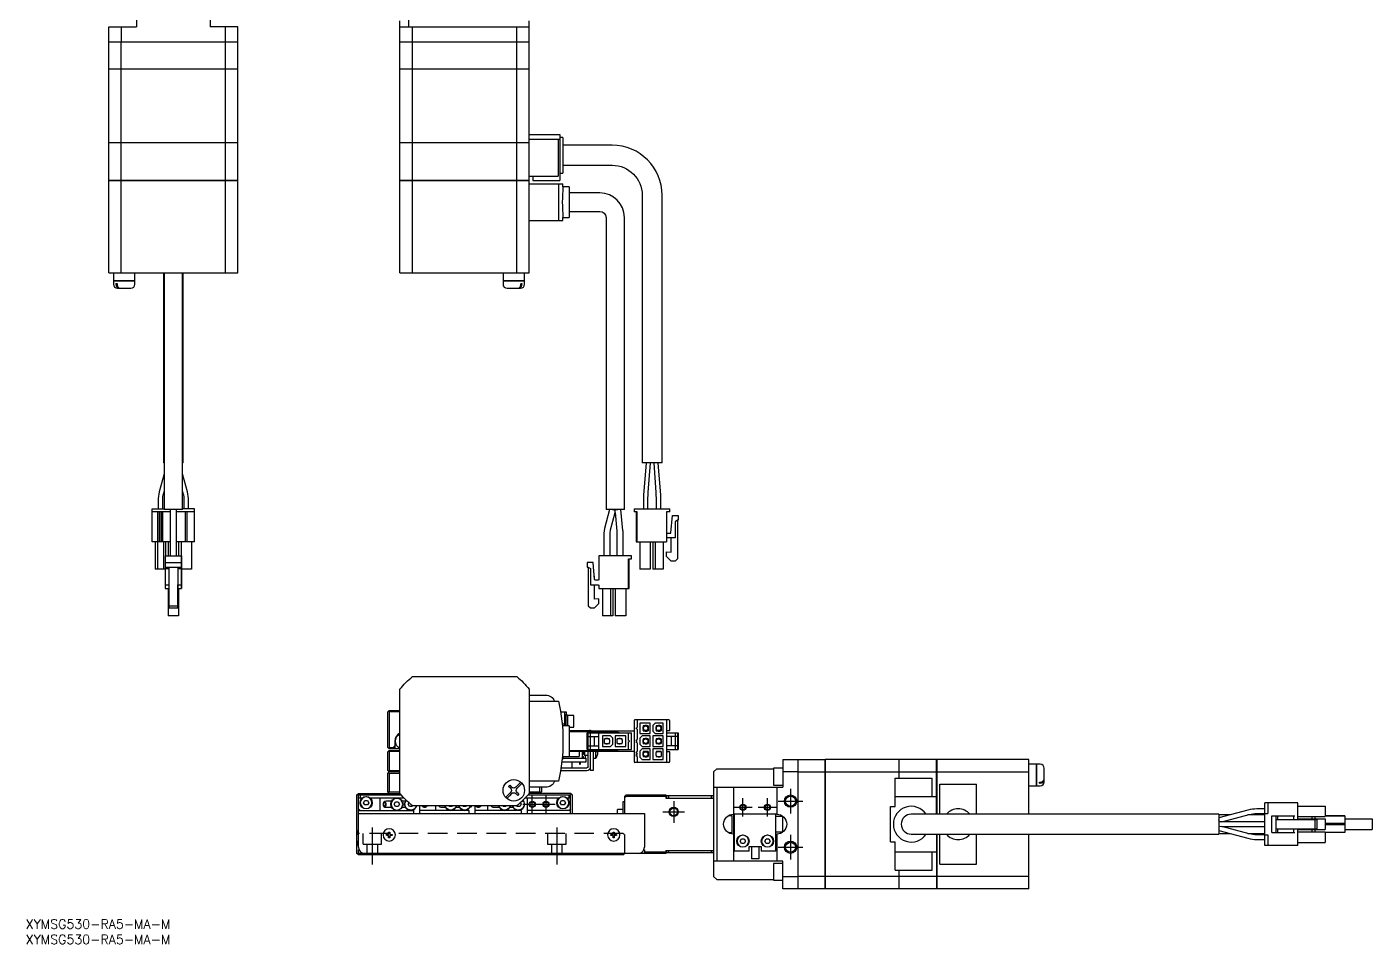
# Model space of a CAD drawing. Extents: x 0 to 870, y -8 to 523.
# Drawn here: x 0.4 to 437.8, y -8 to 290.3 of the extents above; entities that cross this region are included whole.
import ezdxf

# ---------------------------------------------------------------- set-up
doc = ezdxf.new("R2010")
doc.units = 0
doc.header["$LTSCALE"] = 0.5
doc.linetypes.add('CENTER', pattern=[50.8, 31.75, -6.35, 6.35, -6.35])
doc.linetypes.add('DASHED', pattern=[19.05, 12.7, -6.35])
for name, color, linetype in [('MSM_CENTER', 1, 'CENTER'), ('MSM_CONTINUOUS', 7, 'CONTINUOUS'), ('MSM_DASHED', 4, 'DASHED'), ('MSM_NARROW', 5, 'CONTINUOUS'), ('MSM_PART_NUMBER', 7, 'CONTINUOUS')]:
    doc.layers.add(name, color=color, linetype=linetype)
doc.styles.get("Standard").update_dxf_attribs({"font": 'txt.shx', "height": 1, "bigfont": 'bigfont.shx'})

msp = doc.modelspace()

# ---------------------------------------------------------------- linework, layer by layer
at = {"layer": 'MSM_CENTER'}
for p, q in [((164.7, 34.5), (164.7, 40.5)), ((169.2, 34.5), (169.2, 40.5)), ((233.2, 33.5), (233.2, 39.5)), ((241.2, 33.5), (241.2, 39.5)), ((248.7, 42.5), (248.7, 34.5)), ((161.7, 37.5), (172.2, 37.5)), ((207.2, 35), (214.2, 35)), ((210.7, 38.5), (210.7, 31.5)), ((230.2, 36.5), (236.2, 36.5)), ((238.2, 36.5), (244.2, 36.5)), ((244.7, 38.5), (252.7, 38.5)), ((112.7, 29.94), (112.7, 17.91)), ((172.7, 29.94), (172.7, 17.91)), ((248.7, 27.5), (248.7, 19.5)), ((244.7, 23.5), (252.7, 23.5))]:
    msp.add_line(p, q, dxfattribs=at)
at = {"layer": 'MSM_CONTINUOUS'}
for p, q in [((36, 312.84), (36, 290.34)), ((60, 312.84), (60, 290.34)), ((124.45, 293.34), (124.45, 290.34)), ((27, 276.64), (27, 290.34)), ((27, 290.34), (36, 290.34)), ((31, 290.34), (31, 285.34)), ((69, 290.34), (60, 290.34)), ((65, 285.34), (65, 290.34)), ((69, 276.64), (69, 290.34)), ((121.7, 276.64), (121.7, 292.34)), ((121.7, 290.34), (163.7, 290.34)), ((125.7, 290.34), (125.7, 285.34)), ((159.7, 285.34), (159.7, 290.34)), ((163.7, 276.64), (163.7, 292.34)), ((69, 285.34), (27, 285.34)), ((31.03, 276.64), (31.03, 285.34)), ((64.97, 276.64), (64.97, 285.34)), ((163.7, 285.34), (121.7, 285.34)), ((125.73, 276.64), (125.73, 285.34)), ((159.67, 276.64), (159.67, 285.34)), ((69, 276.64), (27, 276.64)), ((27, 252.64), (27, 276.59)), ((69, 276.59), (27, 276.59)), ((27.05, 276.59), (27.05, 276.64)), ((31.03, 252.64), (31.03, 276.59)), ((31.29, 276.59), (31.29, 276.64)), ((64.71, 276.59), (64.71, 276.64)), ((64.97, 252.64), (64.97, 276.59)), ((68.95, 276.59), (68.95, 276.64)), ((69, 252.64), (69, 276.59)), ((163.7, 276.64), (121.7, 276.64)), ((121.7, 252.64), (121.7, 276.59)), ((163.7, 276.59), (121.7, 276.59)), ((121.75, 276.59), (121.75, 276.64)), ((125.73, 252.64), (125.73, 276.59)), ((125.99, 276.59), (125.99, 276.64)), ((159.42, 276.59), (159.42, 276.64)), ((159.67, 252.64), (159.67, 276.59)), ((163.65, 276.59), (163.65, 276.64)), ((163.7, 240.34), (163.7, 276.59)), ((163.7, 255.34), (173.7, 255.34)), ((163.7, 253.84), (173.7, 253.84)), ((173.1, 253.84), (173.1, 241.84)), ((173.7, 255.34), (173.7, 240.34)), ((174.7, 254.41), (173.7, 254.41)), ((174.7, 254.41), (174.7, 242.77)), ((69, 252.64), (27, 252.64)), ((27, 240.34), (27, 252.59)), ((69, 252.59), (27, 252.59)), ((27.05, 252.59), (27.05, 252.64)), ((31.03, 240.34), (31.03, 252.59)), ((31.29, 252.59), (31.29, 252.64)), ((64.71, 252.59), (64.71, 252.64)), ((64.97, 240.34), (64.97, 252.59)), ((68.95, 252.59), (68.95, 252.64)), ((69, 240.34), (69, 252.59)), ((163.7, 252.64), (121.7, 252.64)), ((121.7, 240.34), (121.7, 252.59)), ((163.7, 252.59), (121.7, 252.59)), ((121.75, 252.59), (121.75, 252.64)), ((125.73, 240.34), (125.73, 252.59)), ((125.99, 252.59), (125.99, 252.64)), ((159.42, 252.59), (159.42, 252.64)), ((159.67, 240.34), (159.67, 252.59)), ((163.65, 252.59), (163.65, 252.64)), ((190.7, 251.84), (174.7, 251.84)), ((174.7, 245.34), (190.7, 245.34)), ((163.7, 241.84), (173.1, 241.84)), ((164.9, 241.84), (164.9, 240.34)), ((173.7, 242.77), (174.7, 242.77)), ((69, 240.34), (27, 240.34)), ((27, 210.34), (27, 240.29)), ((69, 240.29), (27, 240.29)), ((27.05, 240.29), (27.05, 240.34)), ((31.03, 210.34), (31.03, 240.29)), ((31.29, 240.29), (31.29, 240.34)), ((64.71, 240.29), (64.71, 240.34)), ((64.97, 210.34), (64.97, 240.29)), ((68.95, 240.29), (68.95, 240.34)), ((69, 210.34), (69, 240.29)), ((163.7, 240.34), (121.7, 240.34)), ((121.7, 210.34), (121.7, 240.29)), ((163.7, 240.29), (121.7, 240.29)), ((121.75, 240.29), (121.75, 240.34)), ((125.73, 210.34), (125.73, 240.29)), ((125.99, 240.29), (125.99, 240.34)), ((159.42, 240.29), (159.42, 240.34)), ((159.67, 210.34), (159.67, 240.29)), ((163.65, 240.29), (163.65, 240.34)), ((163.7, 210.34), (163.7, 240.29)), ((163.7, 239.34), (174.7, 239.34)), ((164.9, 240.34), (173.7, 240.34)), ((173.27, 239.34), (173.27, 227.34)), ((174.7, 238.34), (174.7, 239.34)), ((176.7, 238.34), (174.7, 238.34)), ((176.7, 238.34), (176.7, 228.34)), ((186.7, 236.34), (176.7, 236.34)), ((200.45, 235.59), (200.45, 148.59)), ((206.95, 148.59), (206.95, 235.59)), ((174.7, 227.34), (174.7, 228.34)), ((174.7, 228.34), (176.7, 228.34)), ((176.7, 230.34), (186.7, 230.34)), ((188.7, 228.34), (188.7, 133.34)), ((194.7, 133.34), (194.7, 228.34)), ((163.7, 227.34), (174.7, 227.34)), ((27, 210.34), (69, 210.34)), ((28.5, 210.34), (28.5, 207.84)), ((35.5, 207.84), (35.5, 210.34)), ((44.75, 210.34), (44.75, 148.59)), ((45, 210.34), (45, 133.34)), ((51, 133.34), (51, 210.34)), ((51.25, 148.59), (51.25, 210.34)), ((121.7, 210.34), (163.7, 210.34)), ((155.2, 210.34), (155.2, 207.84)), ((162.2, 207.84), (162.2, 210.34)), ((28.5, 207.84), (35.5, 207.84)), ((28.5, 207.79), (35.5, 207.79)), ((28.5, 207.79), (28.5, 206.64)), ((28.55, 207.84), (28.55, 207.79)), ((29.35, 206.84), (29.71, 206.84)), ((29.35, 206.84), (29.35, 206.64)), ((29.71, 206.84), (29.71, 206.64)), ((35.45, 207.79), (35.45, 207.84)), ((35.5, 206.64), (35.5, 207.79)), ((155.2, 207.84), (162.2, 207.84)), ((155.2, 207.79), (155.2, 206.64)), ((155.2, 207.79), (162.2, 207.79)), ((155.25, 207.84), (155.25, 207.79)), ((160.99, 206.84), (161.35, 206.84)), ((160.99, 206.84), (160.99, 206.64)), ((161.35, 206.84), (161.35, 206.64)), ((162.15, 207.79), (162.15, 207.84)), ((162.2, 206.64), (162.2, 207.79)), ((29.8, 205.34), (34.2, 205.34)), ((156.5, 205.34), (160.9, 205.34)), ((45, 144.96), (43.43, 139.11)), ((45, 148.59), (44.75, 148.59)), ((51.25, 148.59), (51, 148.59)), ((52.57, 139.1), (51, 144.96)), ((206.95, 148.59), (200.45, 148.59)), ((201.7, 148.59), (200.86, 138.05)), ((202.43, 138.85), (203.2, 148.53)), ((204.2, 148.54), (204.23, 148.59)), ((204.2, 148.54), (204.93, 138.85)), ((206.5, 138.02), (205.7, 148.59)), ((43.05, 136.22), (43.05, 133.59)), ((44.55, 133.59), (44.55, 136.22)), ((44.88, 138.72), (45, 139.17)), ((51, 139.17), (51.12, 138.71)), ((51.45, 136.23), (51.45, 133.59)), ((52.95, 133.59), (52.95, 136.23)), ((200.83, 137.19), (200.83, 133.59)), ((202.33, 136.22), (202.43, 138.85)), ((202.33, 133.59), (202.33, 136.22)), ((204.93, 138.85), (205.03, 136.23)), ((205.03, 136.23), (205.03, 133.59)), ((206.53, 133.59), (206.53, 137.22)), ((41.1, 133.59), (45, 133.59)), ((41.1, 122.89), (41.1, 133.59)), ((47, 132.59), (41.1, 132.59)), ((43, 122.89), (43, 132.59)), ((43.5, 122.89), (43.5, 132.59)), ((43.55, 122.89), (43.55, 132.59)), ((44.05, 122.89), (44.05, 132.59)), ((44.1, 122.89), (44.1, 132.59)), ((44.6, 122.89), (44.6, 132.59)), ((51, 133.34), (45, 133.34)), ((47, 133.34), (47, 126.96)), ((49, 126.96), (49, 133.34)), ((49, 126.44), (49, 133.34)), ((54.9, 132.59), (49, 132.59)), ((54.9, 133.59), (51, 133.59)), ((51.95, 122.89), (51.95, 132.59)), ((52.45, 122.89), (52.45, 132.59)), ((54.9, 122.89), (54.9, 133.59)), ((189.82, 133.34), (188.22, 127.21)), ((194.7, 133.34), (188.7, 133.34)), ((190.16, 126.71), (191.64, 132.4)), ((190.85, 133.34), (191.7, 133.12)), ((191.56, 133.16), (190.85, 133.34)), ((191.56, 133.25), (192.55, 133.34)), ((191.56, 133.25), (191.56, 133.16)), ((191.56, 133.16), (191.7, 133.12)), ((191.7, 133.12), (191.56, 133.16)), ((191.64, 132.4), (191.7, 133.12)), ((191.64, 132.4), (192.22, 126.34)), ((194.21, 126.53), (193.56, 133.34)), ((197.8, 133.59), (197.8, 132.59)), ((197.8, 133.59), (209.4, 133.59)), ((198.8, 132.59), (197.8, 132.59)), ((198.55, 132.59), (198.55, 122.89)), ((198.8, 122.89), (198.8, 132.59)), ((209.4, 132.59), (208.4, 132.59)), ((208.4, 132.59), (208.4, 122.89)), ((209.4, 132.59), (209.4, 133.59)), ((209.8, 125.82), (210.29, 131.39)), ((210.29, 131.39), (212.2, 131.39)), ((212.2, 131.39), (212.2, 129.89)), ((47, 126.96), (47, 125.7)), ((49, 125.7), (49, 126.96)), ((188.22, 127.21), (188.03, 125.7)), ((211.9, 129.89), (211.2, 129.39)), ((211.2, 129.39), (211.2, 124.14)), ((212.2, 129.89), (211.9, 129.89)), ((211.9, 129.89), (211.9, 117.29)), ((47, 122.89), (41.1, 122.89)), ((42.1, 122.89), (42.1, 113.99)), ((42.85, 122.89), (42.85, 113.99)), ((44.75, 122.89), (44.75, 113.99)), ((45.5, 122.89), (45.5, 118.34)), ((46.3, 122.89), (46.3, 118.34)), ((47, 125.7), (47, 118.34)), ((49, 126.25), (49, 126.44)), ((49, 118.34), (49, 126.25)), ((49, 118.34), (49, 125.7)), ((54.9, 122.89), (49, 122.89)), ((49.7, 122.89), (49.7, 118.34)), ((50.5, 122.89), (50.5, 118.34)), ((53.9, 122.89), (53.9, 113.99)), ((188.03, 125.7), (188.03, 118.34)), ((190.03, 125.7), (190.16, 126.71)), ((190.03, 118.34), (190.03, 125.7)), ((192.22, 126.34), (192.23, 126.25)), ((192.23, 126.25), (192.23, 118.34)), ((194.23, 126.25), (194.21, 126.53)), ((194.23, 118.34), (194.23, 126.25)), ((198.55, 122.89), (208.4, 122.89)), ((199.7, 122.89), (199.7, 113.99)), ((203.1, 122.89), (203.1, 113.99)), ((203.9, 122.89), (203.9, 113.99)), ((204.65, 122.89), (204.65, 113.99)), ((207.3, 122.89), (207.3, 113.99)), ((208.7, 125.64), (209.6, 125.64)), ((211.2, 124.14), (208.7, 124.14)), ((209.9, 119.46), (209.9, 124.14)), ((45.3, 118.34), (50.7, 118.34)), ((45.3, 118.34), (45.3, 116.14)), ((50.7, 118.34), (50.7, 110.69)), ((50.7, 118.34), (50.7, 118.34)), ((50.7, 117.34), (50.7, 118.34)), ((186.4, 118.34), (186.4, 110.69)), ((197, 118.34), (186.4, 118.34)), ((197, 117.34), (197, 118.34)), ((197, 117.34), (197, 118.34)), ((208.4, 119.59), (209.9, 119.46)), ((208.4, 118.09), (208.4, 119.59)), ((45.3, 113.99), (42.1, 113.99)), ((45.3, 116.14), (45.3, 114.64)), ((45.3, 116.14), (50.7, 116.14)), ((45.3, 114.64), (50.7, 114.64)), ((45.3, 114.64), (45.3, 114.14)), ((45.3, 114.14), (46.5, 114.14)), ((45.3, 114.14), (45.3, 108.89)), ((46.5, 114.64), (46.5, 102.04)), ((49.5, 114.64), (49.5, 114.14)), ((49.5, 114.64), (49.5, 102.04)), ((49.5, 114.14), (50.7, 114.14)), ((49.5, 114.14), (49.5, 108.89)), ((50.7, 107.64), (50.7, 117.34)), ((50.7, 116.14), (50.7, 114.64)), ((50.7, 110.57), (50.7, 116.14)), ((50.7, 114.64), (50.7, 114.14)), ((50.7, 114.14), (50.7, 108.89)), ((53.9, 113.99), (50.7, 113.99)), ((182.6, 116.14), (182.6, 114.64)), ((184.52, 116.14), (182.6, 116.14)), ((182.6, 114.64), (182.9, 114.64)), ((182.9, 114.64), (183.6, 114.14)), ((182.9, 114.64), (182.9, 102.04)), ((183.6, 114.14), (183.6, 108.89)), ((185, 110.57), (184.52, 116.14)), ((185, 110.57), (184.52, 116.14)), ((196, 117.34), (197, 117.34)), ((196, 107.64), (196, 117.34)), ((196, 107.64), (196, 117.34)), ((196.25, 107.64), (196.25, 117.34)), ((203.1, 113.99), (199.7, 113.99)), ((207.3, 113.99), (203.9, 113.99)), ((209.9, 116.59), (208.4, 118.09)), ((211.2, 116.59), (209.9, 116.59)), ((211.9, 117.29), (211.2, 116.59)), ((50.7, 110.69), (50.7, 110.39)), ((50.7, 110.39), (50.7, 110.57)), ((185, 110.57), (184.9, 111.73)), ((185, 110.57), (184.9, 111.73)), ((184.9, 111.73), (184.9, 111.73)), ((186.1, 110.39), (185.2, 110.39)), ((45.3, 108.89), (46.5, 108.89)), ((45.3, 108.89), (45.3, 108.59)), ((45.3, 108.59), (45.3, 107.64)), ((45.3, 107.64), (46.5, 107.64)), ((46.3, 107.64), (46.3, 98.74)), ((49.5, 104.21), (49.5, 108.89)), ((49.5, 108.89), (50.7, 108.89)), ((49.5, 108.59), (49.5, 108.89)), ((49.5, 107.64), (50.7, 107.64)), ((49.7, 107.64), (49.7, 98.74)), ((49.7, 107.64), (49.7, 98.74)), ((49.7, 107.64), (49.7, 98.74)), ((50.7, 108.89), (50.7, 108.59)), ((50.7, 108.59), (50.7, 107.64)), ((50.7, 107.64), (50.7, 107.64)), ((183.6, 108.89), (186.1, 108.89)), ((184.9, 104.21), (184.9, 108.89)), ((184.9, 104.21), (184.9, 108.89)), ((186.4, 108.59), (186.4, 107.64)), ((186.4, 107.64), (196, 107.64)), ((187.5, 107.64), (187.5, 98.74)), ((190.15, 107.64), (190.15, 98.74)), ((190.9, 107.64), (190.9, 98.74)), ((190.9, 107.64), (190.9, 98.74)), ((191.7, 107.64), (191.7, 98.74)), ((195.1, 107.64), (195.1, 98.74)), ((195.1, 107.64), (195.1, 98.74)), ((196, 107.64), (196.25, 107.64)), ((46.5, 102.04), (49.5, 102.04)), ((46.5, 102.04), (46.5, 101.34)), ((46.5, 101.34), (49.5, 101.34)), ((49.5, 104.34), (49.5, 104.21)), ((49.5, 102.84), (49.5, 104.34)), ((49.5, 101.34), (49.5, 102.84)), ((49.5, 102.04), (49.5, 101.34)), ((182.9, 102.04), (183.6, 101.34)), ((183.6, 101.34), (184.9, 101.34)), ((186.4, 104.34), (184.9, 104.21)), ((184.9, 101.34), (186.4, 102.84)), ((184.9, 101.34), (186.4, 102.84)), ((186.4, 102.84), (186.4, 104.34)), ((186.4, 102.84), (186.4, 104.34)), ((49.7, 98.74), (46.3, 98.74)), ((190.9, 98.74), (187.5, 98.74)), ((195.1, 98.74), (191.7, 98.74)), ((125.7, 79), (125.57, 78.87)), ((125.73, 79), (159.67, 79)), ((159.83, 78.87), (159.7, 79)), ((121.83, 75.13), (121.7, 75)), ((121.7, 41.03), (121.7, 74.97)), ((163.7, 75), (163.57, 75.13)), ((163.7, 74.97), (163.7, 41.03)), ((163.7, 73), (169.12, 73)), ((163.7, 71), (173.27, 71)), ((117.7, 67.5), (117.95, 67.75)), ((117.7, 56), (117.7, 67.5)), ((117.95, 67.75), (118.2, 68)), ((117.95, 67.75), (118.2, 67.5)), ((118.2, 68), (121.7, 68)), ((118.2, 67.5), (118.2, 56)), ((121.7, 67.5), (118.2, 67.5)), ((173.94, 67.5), (175.7, 67.5)), ((175.2, 67.5), (175.2, 63)), ((176.2, 66.5), (175.2, 66.5)), ((175.7, 67.5), (175.7, 66.5)), ((175.7, 63), (175.7, 66.5)), ((176.2, 66.5), (176.2, 63)), ((178.2, 66.4), (176.2, 66.4)), ((178.2, 62.6), (178.2, 66.4)), ((174.7, 63.82), (174.41, 63.82)), ((176.7, 63), (174.49, 63)), ((174.7, 63.82), (174.7, 63)), ((176.7, 63), (176.7, 53)), ((176.7, 62.6), (178.2, 62.6)), ((197.8, 61.25), (176.7, 61.25)), ((177, 61.25), (177, 61.5)), ((177, 61.5), (183.3, 61.5)), ((197.8, 64.6), (197.8, 51.4)), ((209.1, 64.9), (198.1, 64.9)), ((198.8, 64.9), (198.8, 62.45)), ((198.8, 61.95), (198.8, 58.52)), ((199.7, 63.9), (199.7, 60.5)), ((203.1, 63.9), (199.7, 63.9)), ((201.08, 62.95), (200.7, 62.57)), ((200.7, 62.57), (200.7, 61.82)), ((200.7, 61.82), (201.08, 61.45)), ((201.45, 63), (200.8, 63)), ((200.8, 63), (200.8, 62.67)), ((200.8, 61.72), (200.8, 61.4)), ((200.8, 61.4), (201.45, 61.4)), ((200.86, 61.99), (200.99, 61.54)), ((202.45, 62.95), (201.08, 62.95)), ((201.08, 61.45), (202.45, 61.45)), ((201.95, 63.1), (201.45, 63.1)), ((201.45, 63.1), (201.45, 62.95)), ((201.45, 61.45), (201.45, 61.3)), ((201.45, 61.3), (201.95, 61.3)), ((201.95, 63.1), (201.95, 62.95)), ((202.45, 63), (201.95, 63)), ((201.95, 61.3), (201.95, 61.45)), ((201.95, 61.4), (202.45, 61.4)), ((202.45, 61.89), (202.3, 62.41)), ((202.45, 63), (202.45, 61.4)), ((203.1, 60.5), (203.1, 63.9)), ((204.65, 63.9), (203.9, 63.15)), ((203.9, 63.15), (203.9, 61.25)), ((203.9, 61.25), (204.65, 60.5)), ((207.3, 63.9), (204.65, 63.9)), ((205.28, 62.95), (204.9, 62.57)), ((204.9, 62.57), (204.9, 61.82)), ((205.05, 62.4), (204.9, 61.86)), ((204.9, 61.82), (205.28, 61.45)), ((205.65, 63), (205, 63)), ((205, 63), (205, 62.67)), ((205, 61.72), (205, 61.4)), ((205, 61.4), (205.65, 61.4)), ((206.65, 62.95), (205.28, 62.95)), ((205.28, 61.45), (206.65, 61.45)), ((206.15, 63.1), (205.65, 63.1)), ((205.65, 63.1), (205.65, 62.95)), ((205.65, 61.45), (205.65, 61.3)), ((205.65, 61.3), (206.15, 61.3)), ((206.15, 63.1), (206.15, 62.95)), ((206.65, 63), (206.15, 63)), ((206.15, 61.3), (206.15, 61.45)), ((206.15, 61.4), (206.65, 61.4)), ((206.35, 61.45), (206.5, 62)), ((206.65, 63), (206.65, 61.4)), ((207.3, 60.5), (207.3, 63.9)), ((208.4, 64.9), (208.4, 51.1)), ((208.4, 61.5), (209.4, 61.5)), ((209.4, 61.5), (209.4, 64.6)), ((120, 58), (120, 55.5)), ((191.7, 61), (176.7, 61)), ((182.6, 55.3), (182.6, 60.7)), ((182.6, 60.7), (197, 60.7)), ((182.9, 55.3), (182.9, 60.7)), ((182.9, 59.5), (186.4, 59.5)), ((183.6, 55.3), (183.6, 60.7)), ((184.9, 56.5), (184.9, 59.5)), ((186.4, 55.3), (186.4, 60.7)), ((187.5, 59.7), (187.5, 56.3)), ((190.15, 59.7), (187.5, 59.7)), ((188.65, 58.8), (188.15, 58.8)), ((188.15, 57.2), (188.15, 58.8)), ((189.53, 58.75), (188.15, 58.75)), ((188.15, 57.25), (189.53, 57.25)), ((188.15, 57.2), (188.65, 57.2)), ((189.15, 58.9), (188.65, 58.9)), ((188.65, 58.75), (188.65, 58.9)), ((188.65, 57.25), (188.65, 57.1)), ((188.65, 57.1), (189.15, 57.1)), ((189.15, 58.75), (189.15, 58.9)), ((189.8, 58.8), (189.15, 58.8)), ((189.15, 57.1), (189.15, 57.25)), ((189.15, 57.2), (189.8, 57.2)), ((189.9, 58.37), (189.53, 58.75)), ((189.53, 57.25), (189.9, 57.62)), ((189.8, 58.47), (189.8, 58.8)), ((189.8, 57.2), (189.8, 57.52)), ((189.9, 57.62), (189.9, 58.37)), ((190.9, 58.95), (190.15, 59.7)), ((190.15, 56.3), (190.9, 57.05)), ((190.9, 57.05), (190.9, 58.95)), ((191.7, 59.7), (191.7, 56.3)), ((195.1, 59.7), (191.7, 59.7)), ((192.85, 58.8), (192.35, 58.8)), ((192.35, 57.2), (192.35, 58.8)), ((193.73, 58.75), (192.35, 58.75)), ((192.35, 57.25), (193.73, 57.25)), ((192.35, 57.2), (192.85, 57.2)), ((193.35, 58.9), (192.85, 58.9)), ((192.85, 58.75), (192.85, 58.9)), ((192.85, 57.25), (192.85, 57.1)), ((192.85, 57.1), (193.35, 57.1)), ((193.35, 58.75), (193.35, 58.9)), ((194, 58.8), (193.35, 58.8)), ((193.35, 57.1), (193.35, 57.25)), ((193.35, 57.2), (194, 57.2)), ((194.1, 58.37), (193.73, 58.75)), ((193.73, 57.25), (194.1, 57.62)), ((194, 58.47), (194, 58.8)), ((194, 57.2), (194, 57.52)), ((194.1, 57.62), (194.1, 58.37)), ((195.1, 56.3), (195.1, 59.7)), ((196, 58.25), (196, 60.7)), ((196, 55.3), (196, 57.75)), ((197, 55.3), (197, 60.7)), ((198.8, 58.02), (198.8, 57.97)), ((198.8, 57.47), (198.8, 54.6)), ((199.7, 60.5), (203.1, 60.5)), ((200.45, 59.7), (199.7, 58.95)), ((199.7, 58.95), (199.7, 57.05)), ((199.7, 57.05), (200.45, 56.3)), ((203.1, 59.7), (200.45, 59.7)), ((201.08, 58.75), (200.7, 58.37)), ((200.7, 58.37), (200.7, 57.62)), ((200.7, 57.62), (201.08, 57.25)), ((201.45, 58.8), (200.8, 58.8)), ((200.8, 58.8), (200.8, 58.47)), ((200.8, 57.52), (200.8, 57.2)), ((200.8, 57.2), (201.45, 57.2)), ((202.45, 58.75), (201.08, 58.75)), ((201.08, 57.25), (202.45, 57.25)), ((201.95, 58.9), (201.45, 58.9)), ((201.45, 58.9), (201.45, 58.75)), ((201.45, 57.25), (201.45, 57.1)), ((201.45, 57.1), (201.95, 57.1)), ((201.95, 58.9), (201.95, 58.75)), ((202.45, 58.8), (201.95, 58.8)), ((201.95, 57.1), (201.95, 57.25)), ((201.95, 57.2), (202.45, 57.2)), ((202.45, 58.75), (202.37, 58.75)), ((202.45, 57.25), (202.37, 57.25)), ((202.45, 58.8), (202.45, 57.2)), ((203.1, 56.3), (203.1, 59.7)), ((203.9, 59.7), (203.9, 56.3)), ((207.3, 59.7), (203.9, 59.7)), ((204.65, 60.5), (207.3, 60.5)), ((205.28, 58.75), (204.9, 58.37)), ((204.9, 58.37), (204.9, 57.62)), ((204.9, 57.62), (205.28, 57.25)), ((205.65, 58.8), (205, 58.8)), ((205, 58.8), (205, 58.47)), ((205, 57.52), (205, 57.2)), ((205, 57.2), (205.65, 57.2)), ((206.65, 58.75), (205.28, 58.75)), ((205.28, 57.25), (206.65, 57.25)), ((206.15, 58.9), (205.65, 58.9)), ((205.65, 58.9), (205.65, 58.75)), ((205.65, 57.25), (205.65, 57.1)), ((205.65, 57.1), (206.15, 57.1)), ((206.15, 58.9), (206.15, 58.75)), ((206.65, 58.8), (206.15, 58.8)), ((206.15, 57.1), (206.15, 57.25)), ((206.15, 57.2), (206.65, 57.2)), ((206.65, 58.8), (206.65, 57.2)), ((207.3, 56.3), (207.3, 59.7)), ((208.4, 60.7), (212.2, 60.7)), ((211.9, 59.5), (208.4, 59.5)), ((209.9, 59.5), (209.9, 56.5)), ((211.2, 60.7), (211.2, 55.3)), ((211.9, 60.7), (211.9, 55.3)), ((212.2, 60.7), (212.2, 55.3)), ((117.95, 55.75), (117.7, 56)), ((117.7, 54.5), (118.2, 55)), ((117.7, 48.5), (117.7, 54.5)), ((118.2, 56), (117.95, 55.75)), ((117.95, 55.75), (118.2, 55.5)), ((118.2, 54.6), (118, 54.8)), ((118.2, 56), (119.5, 56)), ((121.7, 55.5), (118.2, 55.5)), ((118.2, 55), (121.7, 55)), ((118.2, 54.6), (118.2, 48.5)), ((121.7, 54.6), (118.2, 54.6)), ((120, 56.5), (119.5, 56)), ((119.5, 56), (120, 55.65)), ((174.49, 53), (179.95, 53)), ((174.7, 53), (174.7, 52.18)), ((174.7, 52.5), (182.2, 52.5)), ((176.7, 55), (191.7, 55)), ((176.7, 54.75), (197.8, 54.75)), ((179.95, 54.65), (179.95, 53)), ((180.45, 54.65), (179.95, 54.65)), ((180.45, 54.75), (180.45, 54.65)), ((180.95, 54.75), (180.95, 52.5)), ((180.95, 53.05), (181.41, 53.05)), ((181.41, 52.5), (181.41, 53.05)), ((181.5, 53.7), (181.5, 54.75)), ((181.5, 53.7), (181.7, 53.5)), ((181.7, 54.75), (181.7, 53.5)), ((181.7, 53.5), (182.9, 53.5)), ((181.95, 53.5), (181.95, 52.5)), ((182.2, 51.3), (182.2, 52.5)), ((182.6, 55.3), (197, 55.3)), ((182.9, 56.5), (186.4, 56.5)), ((182.9, 49.7), (182.9, 54.75)), ((183.7, 48.5), (183.7, 54.75)), ((184.5, 54.75), (184.5, 48.5)), ((184.5, 52.5), (185.4, 52.5)), ((185.4, 52.5), (185.4, 54.75)), ((185.96, 54.7), (186.09, 54.7)), ((185.96, 54.3), (185.96, 54.7)), ((186.09, 54.3), (185.96, 54.3)), ((185.96, 53.55), (185.96, 53.57)), ((187.5, 56.3), (190.15, 56.3)), ((191.7, 56.3), (195.1, 56.3)), ((198.8, 54.1), (198.8, 54.05)), ((198.8, 53.55), (198.8, 53.5)), ((198.8, 53), (198.8, 51.1)), ((200.45, 55.5), (199.7, 54.75)), ((199.7, 54.75), (199.7, 52.85)), ((199.7, 52.85), (200.45, 52.1)), ((200.45, 56.3), (203.1, 56.3)), ((203.1, 55.5), (200.45, 55.5)), ((201.08, 54.55), (200.7, 54.17)), ((200.7, 54.17), (200.7, 53.42)), ((200.7, 53.42), (201.08, 53.05)), ((201.45, 54.6), (200.8, 54.6)), ((200.8, 54.6), (200.8, 54.27)), ((200.8, 53.32), (200.8, 53)), ((200.8, 53), (201.45, 53)), ((200.86, 54.01), (200.99, 54.46)), ((202.45, 54.55), (201.08, 54.55)), ((201.08, 53.05), (202.45, 53.05)), ((201.95, 54.7), (201.45, 54.7)), ((201.45, 54.7), (201.45, 54.55)), ((201.45, 53.05), (201.45, 52.9)), ((201.45, 52.9), (201.95, 52.9)), ((201.95, 54.7), (201.95, 54.55)), ((202.45, 54.6), (201.95, 54.6)), ((201.95, 52.9), (201.95, 53.05)), ((201.95, 53), (202.45, 53)), ((202.45, 54.11), (202.3, 53.59)), ((202.45, 54.6), (202.45, 53)), ((203.1, 52.1), (203.1, 55.5)), ((203.9, 56.3), (207.3, 56.3)), ((207.3, 55.5), (203.9, 55.5)), ((203.9, 55.5), (203.9, 52.1)), ((205.28, 54.55), (204.9, 54.17)), ((204.9, 54.17), (204.9, 53.42)), ((204.9, 53.42), (205.28, 53.05)), ((205.65, 54.6), (205, 54.6)), ((205, 54.6), (205, 54.27)), ((205, 53.32), (205, 53)), ((205, 53), (205.65, 53)), ((206.65, 54.55), (205.28, 54.55)), ((205.28, 53.05), (206.65, 53.05)), ((206.15, 54.7), (205.65, 54.7)), ((205.65, 54.7), (205.65, 54.55)), ((205.65, 53.05), (205.65, 52.9)), ((205.65, 52.9), (206.15, 52.9)), ((206.15, 54.7), (206.15, 54.55)), ((206.65, 54.6), (206.15, 54.6)), ((206.15, 52.9), (206.15, 53.05)), ((206.15, 53), (206.65, 53)), ((206.65, 54.6), (206.65, 53)), ((207.3, 52.1), (207.3, 55.5)), ((211.9, 56.5), (208.4, 56.5)), ((208.4, 55.3), (212.2, 55.3)), ((209.4, 54.5), (208.4, 54.5)), ((209.4, 51.4), (209.4, 54.5)), ((118.2, 48), (117.7, 48.5)), ((118.2, 48.5), (117.95, 48.25)), ((118.2, 48.5), (121.7, 48.5)), ((173.94, 48.5), (182.5, 48.5)), ((174.06, 49.3), (182.5, 49.3)), ((174.32, 51.3), (182.2, 51.3)), ((174.41, 52.18), (174.7, 52.18)), ((177.7, 49.3), (177.7, 51.3)), ((180.08, 51.3), (180.08, 50.5)), ((180.08, 50.5), (180.33, 50.5)), ((180.33, 51.3), (180.33, 50.5)), ((184.5, 48.5), (183.7, 48.5)), ((209.1, 51.1), (198.1, 51.1)), ((200.45, 52.1), (203.1, 52.1)), ((203.9, 52.1), (207.3, 52.1)), ((224.7, 49), (223.7, 48)), ((224.7, 49), (243.2, 49)), ((243.2, 49.25), (243.2, 43.75)), ((246.2, 49.25), (243.2, 49.25)), ((246.2, 52), (246.2, 43)), ((246.2, 52), (259.9, 52)), ((251.2, 10), (251.2, 52)), ((259.9, 52), (259.9, 10)), ((259.95, 51.95), (259.9, 51.95)), ((283.9, 52), (259.95, 52)), ((259.95, 52), (259.95, 10)), ((283.9, 52), (283.9, 46)), ((283.95, 51.95), (283.9, 51.95)), ((296.2, 52), (283.95, 52)), ((283.95, 52), (283.95, 46)), ((296.2, 34.25), (296.2, 52)), ((296.25, 51.95), (296.2, 51.95)), ((326.2, 52), (296.25, 52)), ((296.25, 52), (296.25, 34.25)), ((326.2, 34.25), (326.2, 52)), ((328.7, 50.5), (326.2, 50.5)), ((328.7, 43.5), (328.7, 50.5)), ((328.75, 50.45), (328.7, 50.45)), ((328.75, 43.5), (328.75, 50.5)), ((329.9, 50.5), (328.75, 50.5)), ((331.2, 44.8), (331.2, 49.2)), ((117.7, 47.5), (118.2, 48)), ((117.7, 41.5), (117.7, 47.5)), ((117.95, 47.75), (118.2, 47.5)), ((121.7, 48), (118.2, 48)), ((118.2, 47.5), (118.2, 41.5)), ((121.7, 47.5), (118.2, 47.5)), ((159.41, 43.06), (160.99, 44.65)), ((161.35, 44.29), (159.76, 42.71)), ((173.27, 45), (163.7, 45)), ((223.7, 48), (223.7, 14)), ((243.2, 43.75), (246.2, 43.75)), ((251.2, 48), (246.2, 48)), ((259.9, 47.97), (251.2, 47.97)), ((259.95, 47.71), (259.9, 47.71)), ((283.9, 47.97), (259.95, 47.97)), ((282.7, 36.78), (282.7, 46)), ((282.7, 46), (294.7, 46)), ((283.95, 47.71), (283.9, 47.71)), ((296.2, 47.97), (283.95, 47.97)), ((294.7, 40), (294.7, 46)), ((296.25, 47.71), (296.2, 47.71)), ((326.2, 47.97), (296.25, 47.97)), ((297.2, 34.25), (297.2, 44)), ((297.2, 44), (309.2, 44)), ((309.2, 34.25), (309.2, 44)), ((329.7, 44.35), (329.7, 44.71)), ((329.7, 44.71), (329.9, 44.71)), ((329.7, 44.35), (329.9, 44.35)), ((107.7, 40.5), (108.2, 41)), ((107.7, 29), (107.7, 40.5)), ((107.95, 40.75), (108.2, 40.5)), ((108.2, 41), (121.7, 41)), ((108.2, 23.5), (108.2, 40.5)), ((108.2, 40.5), (122.14, 40.5)), ((109.38, 39.5), (108.2, 39.5)), ((108.7, 40.5), (108.7, 39.5)), ((123.04, 39.5), (112.02, 39.5)), ((115.2, 39.5), (115.2, 35.5)), ((118.2, 41), (117.7, 41.5)), ((117.95, 41.25), (118.2, 41.5)), ((118.2, 41.5), (121.7, 41.5)), ((121.7, 41), (121.83, 40.87)), ((156.06, 39.71), (157.64, 41.29)), ((157.33, 40.28), (156.41, 39.35)), ((157.04, 43.31), (157.39, 43.66)), ((157.64, 42.71), (157.04, 43.31)), ((157.99, 40.94), (157.33, 40.28)), ((157.39, 43.66), (157.99, 43.06)), ((160.01, 40.34), (159.41, 40.94)), ((159.76, 41.29), (160.36, 40.69)), ((160.36, 40.69), (160.01, 40.34)), ((173.38, 39.5), (162.37, 39.5)), ((163.2, 34.5), (163.2, 39.5)), ((163.26, 40.5), (177.2, 40.5)), ((163.57, 40.87), (163.7, 41)), ((169.12, 43), (163.7, 43)), ((163.7, 41.5), (167.2, 41.5)), ((177.2, 41), (163.7, 41)), ((167.2, 41.5), (167.2, 43)), ((167.2, 41.5), (167.45, 41.25)), ((167.45, 41.25), (167.2, 41)), ((167.45, 41.25), (167.7, 41.5)), ((167.7, 43), (167.7, 41.5)), ((177.2, 39.5), (176.02, 39.5)), ((176.7, 39.5), (176.7, 40.5)), ((177.7, 40.5), (177.2, 41)), ((177.2, 40.5), (177.45, 40.75)), ((177.2, 34.5), (177.2, 40.5)), ((177.7, 40.5), (177.7, 34.5)), ((194.7, 40), (195.2, 40.5)), ((194.7, 40), (194.7, 34.5)), ((195.31, 40), (194.7, 39.69)), ((195.2, 40.5), (208.2, 40.5)), ((195.81, 40.5), (195.31, 40)), ((208.2, 40), (195.31, 40)), ((208.2, 40.5), (208.2, 39.5)), ((208.2, 39.5), (223.7, 39.5)), ((208.5, 39.5), (208.5, 40.3)), ((208.5, 40.3), (223.5, 40.3)), ((209, 40.3), (209, 39.5)), ((223, 39.5), (223, 40.3)), ((223.5, 40.3), (223.5, 39.5)), ((223.7, 43), (246.2, 43)), ((224.7, 43), (224.7, 19)), ((230.2, 43), (230.2, 34.25)), ((244.2, 43), (244.2, 34.25)), ((282.7, 40), (296.2, 40)), ((326.2, 43.5), (328.7, 43.5)), ((328.7, 43.55), (328.75, 43.55)), ((328.75, 43.5), (329.9, 43.5)), ((108.7, 35.5), (108.2, 36)), ((108.2, 35.5), (126.2, 35.5)), ((109.84, 38), (110.27, 38.75)), ((110.27, 37.25), (109.84, 38)), ((110.27, 38.75), (111.13, 38.75)), ((111.13, 37.25), (110.27, 37.25)), ((111.13, 38.75), (111.57, 38)), ((111.57, 38), (111.13, 37.25)), ((118.97, 38.5), (117.2, 38.5)), ((117.2, 36.5), (118.97, 36.5)), ((119.84, 37.5), (120.27, 38.25)), ((120.27, 36.75), (119.84, 37.5)), ((120.27, 38.25), (121.13, 38.25)), ((121.13, 36.75), (120.27, 36.75)), ((121.13, 38.25), (121.57, 37.5)), ((121.57, 37.5), (121.13, 36.75)), ((123.47, 38.5), (122.43, 38.5)), ((122.43, 36.5), (123.47, 36.5)), ((124.34, 37.5), (124.6, 37.96)), ((124.77, 36.75), (124.34, 37.5)), ((125.63, 36.75), (124.77, 36.75)), ((125.57, 37.13), (125.7, 37)), ((125.78, 37), (125.63, 36.75)), ((159.67, 37), (125.73, 37)), ((126.2, 34.5), (126.2, 35.5)), ((128.2, 34.5), (128.2, 37)), ((144.2, 35.5), (128.2, 35.5)), ((133.2, 37), (133.2, 35.5)), ((135.2, 36.5), (136.47, 36.5)), ((137.77, 36.75), (137.62, 37)), ((138.63, 36.75), (137.77, 36.75)), ((138.78, 37), (138.63, 36.75)), ((139.93, 36.5), (140.97, 36.5)), ((142.27, 36.75), (142.12, 37)), ((143.13, 36.75), (142.27, 36.75)), ((143.28, 37), (143.13, 36.75)), ((144.2, 34.5), (144.2, 35.5)), ((146.2, 34.5), (146.2, 37)), ((161.2, 35.5), (146.2, 35.5)), ((150.2, 37), (150.2, 35.5)), ((152.2, 36.5), (153.97, 36.5)), ((155.27, 36.75), (155.12, 37)), ((156.13, 36.75), (155.27, 36.75)), ((156.28, 37), (156.13, 36.75)), ((157.43, 36.5), (158.47, 36.5)), ((159.77, 36.75), (159.62, 37)), ((159.7, 37), (159.83, 37.13)), ((160.63, 36.75), (159.77, 36.75)), ((161.07, 37.5), (160.63, 36.75)), ((160.8, 37.96), (161.07, 37.5)), ((161.2, 34.5), (161.2, 35.5)), ((177.2, 35.5), (163.2, 35.5)), ((173.84, 38), (174.27, 38.75)), ((174.27, 37.25), (173.84, 38)), ((174.27, 38.75), (175.13, 38.75)), ((175.13, 37.25), (174.27, 37.25)), ((175.13, 38.75), (175.57, 38)), ((175.57, 38), (175.13, 37.25)), ((177.2, 36), (176.7, 35.5)), ((192.4, 34.5), (192.4, 35.75)), ((194.2, 35.75), (192.4, 35.75)), ((194.2, 38.25), (194.2, 34.5)), ((194.7, 38.25), (194.2, 38.25)), ((240.5, 36.8), (240.48, 36.82)), ((240.5, 36.8), (240.5, 36.15)), ((281.2, 36.78), (282.7, 36.78)), ((281.2, 25.22), (281.2, 36.78)), ((397.44, 35.57), (387.95, 33.03)), ((402.95, 35.95), (400.32, 35.95)), ((402.95, 24.1), (402.95, 37.9)), ((413.65, 37.9), (402.95, 37.9)), ((403.95, 37.9), (403.95, 34.5)), ((413.65, 32.5), (413.65, 37.9)), ((413.65, 36.9), (422.55, 36.9)), ((422.55, 36.9), (422.55, 33.5)), ((108.2, 34.5), (201.2, 34.5)), ((201.2, 34.5), (201.2, 23.5)), ((229.7, 33.75), (228.47, 33.75)), ((229.7, 28.25), (229.7, 33.75)), ((244.2, 34.25), (230.2, 34.25)), ((230.3, 27.75), (230.3, 34.25)), ((230.5, 22.25), (230.5, 34.25)), ((243.9, 22.25), (243.9, 34.25)), ((246.2, 33.5), (243.9, 33.5)), ((246.2, 28.44), (246.2, 33.56)), ((387.95, 34.25), (287.95, 34.25)), ((387.95, 34.25), (387.95, 27.75)), ((391.58, 34), (387.95, 34)), ((402.95, 31.75), (387.95, 31.75)), ((388.98, 31.75), (397.82, 34.12)), ((402.95, 34), (397.37, 34)), ((400.32, 34.45), (402.95, 34.45)), ((402.95, 34.5), (403.95, 34.5)), ((405.15, 28.3), (405.15, 33.7)), ((405.15, 33.7), (412.7, 33.7)), ((406.65, 28.3), (406.65, 33.7)), ((406.65, 32.5), (419.95, 32.5)), ((407.15, 32.5), (407.15, 33.7)), ((412.4, 32.5), (412.4, 33.7)), ((413.65, 33.5), (422.55, 33.5)), ((413.65, 32.7), (422.55, 32.7)), ((418.2, 33.5), (418.2, 32.7)), ((419.2, 33.5), (419.2, 32.7)), ((419.25, 29.5), (419.25, 32.5)), ((419.95, 29.5), (419.95, 32.5)), ((422.55, 33.7), (425.85, 33.7)), ((425.97, 33.7), (422.55, 33.7)), ((422.55, 33.7), (427.65, 33.7)), ((428.9, 33.7), (422.55, 33.7)), ((422.55, 32.7), (422.55, 29.3)), ((428.9, 31.25), (422.55, 31.25)), ((428.9, 30.75), (422.55, 30.75)), ((425.85, 33.7), (426.15, 33.7)), ((426.15, 33.7), (425.97, 33.7)), ((427.65, 33.7), (427.95, 33.7)), ((427.95, 33.7), (428.9, 33.7)), ((428.9, 33.7), (428.9, 28.3)), ((428.9, 32.7), (437.8, 32.7)), ((428.9, 32.7), (437.8, 32.7)), ((428.9, 32.7), (437.8, 32.7)), ((437.8, 32.7), (437.8, 29.3)), ((108.2, 28.5), (107.7, 29)), ((107.7, 28.7), (107.8, 28.8)), ((107.7, 21.5), (107.7, 28.7)), ((108.2, 28.2), (107.7, 28.2)), ((107.7, 28), (108.2, 27.5)), ((107.7, 28), (108.2, 28)), ((107.8, 28.7), (107.8, 28.9)), ((108.2, 29), (107.95, 28.75)), ((108.1, 28.4), (108.2, 28.4)), ((117.27, 27.7), (118, 27.7)), ((118, 27.3), (117.27, 27.3)), ((118, 27.7), (118, 28.43)), ((118, 26.57), (118, 27.3)), ((118.4, 28.43), (118.4, 27.7)), ((118.4, 27.7), (119.13, 27.7)), ((119.13, 27.3), (118.4, 27.3)), ((118.4, 27.3), (118.4, 26.57)), ((190.27, 27.7), (191, 27.7)), ((191, 27.3), (190.27, 27.3)), ((191, 27.7), (191, 28.43)), ((191, 26.57), (191, 27.3)), ((191.4, 28.43), (191.4, 27.7)), ((191.4, 27.7), (192.13, 27.7)), ((191.4, 27.3), (191.4, 26.57)), ((192.13, 27.3), (191.4, 27.3)), ((228.47, 28.25), (229.7, 28.25)), ((230.2, 27.75), (230.2, 19)), ((230.2, 27.75), (230.5, 27.75)), ((232.34, 25.5), (232.77, 26.25)), ((232.77, 26.25), (233.63, 26.25)), ((233.63, 26.25), (234.07, 25.5)), ((240.34, 25.5), (240.77, 26.25)), ((240.77, 26.25), (241.63, 26.25)), ((241.63, 26.25), (242.07, 25.5)), ((243.9, 28.5), (246.2, 28.5)), ((243.9, 27.75), (244.2, 27.75)), ((244.2, 27.75), (244.2, 19)), ((287.95, 27.75), (387.95, 27.75)), ((296.2, 27.75), (296.2, 10)), ((296.25, 27.75), (296.25, 10)), ((297.2, 18), (297.2, 27.75)), ((309.2, 18), (309.2, 27.75)), ((326.2, 10), (326.2, 27.75)), ((387.95, 30.25), (388.04, 30.25)), ((387.95, 28.97), (397.44, 26.43)), ((387.95, 28), (391.58, 28)), ((388.09, 30.36), (388.98, 30.25)), ((388.98, 30.25), (402.95, 30.25)), ((397.83, 27.88), (388.98, 30.25)), ((397.37, 28), (402.95, 28)), ((402.95, 27.55), (400.32, 27.55)), ((402.95, 27.5), (403.95, 27.5)), ((403.95, 27.5), (403.95, 24.1)), ((405.15, 28.3), (412.7, 28.3)), ((406.65, 29.5), (419.95, 29.5)), ((407.15, 28.3), (407.15, 29.5)), ((412.4, 28.3), (412.4, 29.5)), ((413.65, 24.1), (413.65, 29.5)), ((413.65, 29.3), (422.55, 29.3)), ((413.65, 28.5), (422.55, 28.5)), ((418.2, 29.3), (418.2, 28.5)), ((419.2, 29.3), (419.2, 28.5)), ((422.55, 28.5), (422.55, 25.1)), ((428.9, 28.3), (422.55, 28.3)), ((428.9, 29.3), (437.8, 29.3)), ((107.9, 25.5), (108.2, 25.5)), ((107.9, 24.3), (107.9, 25.5)), ((107.9, 24.3), (108.2, 24.3)), ((108.2, 21.5), (108.2, 22.7)), ((201.2, 22.7), (201.2, 21.5)), ((201.2, 22), (208.2, 22)), ((208.2, 22.5), (223.7, 22.5)), ((208.2, 22.5), (208.2, 21.5)), ((208.5, 21.7), (208.5, 22.5)), ((209, 22.5), (209, 21.7)), ((223, 21.7), (223, 22.5)), ((223.5, 22.5), (223.5, 21.7)), ((235.2, 22.25), (230.5, 22.25)), ((232.77, 24.75), (232.34, 25.5)), ((233.63, 24.75), (232.77, 24.75)), ((234.07, 25.5), (233.63, 24.75)), ((235.2, 23.75), (239.2, 23.75)), ((235.2, 22.25), (235.2, 23.75)), ((235.95, 23.75), (235.95, 19.75)), ((238.45, 19.75), (238.45, 23.75)), ((239.2, 23.75), (239.2, 22.25)), ((243.9, 22.25), (239.2, 22.25)), ((240.77, 24.75), (240.34, 25.5)), ((241.63, 24.75), (240.77, 24.75)), ((242.07, 25.5), (241.63, 24.75)), ((281.2, 25.22), (282.7, 25.22)), ((282.7, 16), (282.7, 25.22)), ((282.7, 22), (296.2, 22)), ((294.7, 16), (294.7, 22)), ((400.32, 26.05), (402.95, 26.05)), ((413.65, 24.1), (402.95, 24.1)), ((413.65, 25.1), (422.55, 25.1)), ((108.2, 21), (107.7, 21.5)), ((108.2, 21.5), (107.95, 21.25)), ((208.2, 21.5), (108.2, 21.5)), ((194.2, 21), (108.2, 21)), ((194.45, 21.25), (194.2, 21.5)), ((194.2, 21), (194.7, 21.5)), ((223.5, 21.7), (208.5, 21.7)), ((246.2, 19), (223.7, 19)), ((238.45, 19.75), (235.95, 19.75)), ((243.2, 18.25), (243.2, 12.75)), ((246.2, 18.25), (243.2, 18.25)), ((246.2, 10), (246.2, 19)), ((297.2, 18), (309.2, 18)), ((223.7, 14), (224.7, 13)), ((246.2, 14), (251.2, 14)), ((259.9, 14.03), (251.2, 14.03)), ((259.95, 14.29), (259.9, 14.29)), ((283.9, 14.03), (259.95, 14.03)), ((282.7, 16), (294.7, 16)), ((283.9, 16), (283.9, 10)), ((283.95, 14.29), (283.9, 14.29)), ((283.95, 16), (283.95, 10)), ((296.2, 14.03), (283.95, 14.03)), ((296.25, 14.29), (296.2, 14.29)), ((326.2, 14.03), (296.25, 14.03)), ((224.7, 13), (243.2, 13)), ((243.2, 12.75), (246.2, 12.75)), ((259.9, 10), (246.2, 10)), ((259.95, 10.05), (259.9, 10.05)), ((283.9, 10), (259.95, 10)), ((283.95, 10.05), (283.9, 10.05)), ((296.2, 10), (283.95, 10)), ((296.25, 10.05), (296.2, 10.05)), ((326.2, 10), (296.25, 10))]:
    msp.add_line(p, q, dxfattribs=at)
for centre, radius in [((201.58, 62.2), 0.75), ((205.78, 62.2), 0.75), ((201.58, 58), 0.75), ((205.78, 58), 0.75), ((201.58, 53.8), 0.75), ((158.7, 42), 3.5), ((110.7, 38), 2), ((120.7, 37.5), 2), ((174.7, 38), 2), ((248.7, 38.5), 1.62), ((164.7, 37.5), 0.783), ((169.2, 37.5), 0.783), ((210.7, 35), 1.23), ((233.2, 36.5), 0.783), ((241.2, 36.5), 0.783), ((233.2, 25.5), 2), ((241.2, 25.5), 2), ((248.7, 23.5), 1.62)]:
    msp.add_circle(centre, radius, dxfattribs=at)
at = {"layer": 'MSM_CONTINUOUS', "extrusion": (0, 0, -1)}
for centre, radius in [((-110.7, 38), 1.9), ((-120.7, 37.5), 1.9), ((-174.7, 38), 1.9), ((-118.2, 27.5), 2), ((-191.2, 27.5), 2), ((-233.2, 25.5), 1.9), ((-241.2, 25.5), 1.9)]:
    msp.add_circle(centre, radius, dxfattribs=at)
at = {"layer": 'MSM_CONTINUOUS'}
for centre, radius, start, end in [((190.7, 235.59), 16.25, 0, 90), ((234.49, 233.34), 60, 175.2198, 184.7802), ((186.7, 228.34), 8, 0, 90), ((29.8, 206.64), 1.3, 180, 270), ((30.76, 206.56), 1.41, 177.1822, 228.6257), ((31.09, 206.55), 1.39, 176.96, 227.1801), ((34.2, 206.64), 1.3, 270, 0), ((156.5, 206.64), 1.3, 180, 270), ((159.61, 206.55), 1.39, 312.8199, 3.04), ((159.94, 206.56), 1.41, 311.3743, 2.8178), ((160.9, 206.64), 1.3, 270, 0), ((30.3, 206.09), 0.751, 231.1045, 268.2319), ((30.65, 206.1), 0.754, 228.1061, 264.1834), ((160.05, 206.1), 0.754, 275.8166, 311.8939), ((160.4, 206.09), 0.751, 271.7681, 308.8955), ((203.12, 148.53), 0.0773, 0.4162, 50.9521), ((54.2, 136.22), 11.15, 165.0015, 180.0068), ((41.8, 136.22), 11.15, 359.9911, 15.0006), ((211.58, 137.19), 10.75, 175.452, 180), ((195.78, 137.22), 10.75, 0, 4.2892), ((208.7, 125.94), 0.3, 180, 270), ((208.7, 123.84), 0.3, 90, 180), ((209.6, 125.84), 0.2, 270, 355), ((185.2, 110.59), 0.2, 185, 270), ((185.2, 110.59), 0.2, 185, 270), ((183.3, 60.3), 1.2, 52.3415, 90), ((198.1, 64.6), 0.3, 90, 180), ((209.1, 64.6), 0.3, 0, 90), ((122.8, 58), 2.8, 113.1324, 180), ((191.7, 58), 3, 64.1588, 115.8426), ((182.9, 54.5), 3.2, 321.3178, 342.73), ((182.9, 54.5), 3.19, 343.0947, 356.4096), ((182.9, 54.5), 3.19, 3.5904, 4.4896), ((191.7, 58), 3, 244.1588, 295.8426), ((182.5, 49.7), 1.2, 270, 0), ((198.1, 51.4), 0.3, 180, 270), ((209.1, 51.4), 0.3, 270, 0), ((329.9, 49.2), 1.3, 0, 90), ((329.92, 46.32), 1.61, 269.2584, 304.7863), ((329.9, 44.8), 1.3, 270, 360), ((329.92, 46.02), 1.66, 269.4455, 299.7231), ((330.31, 45.35), 0.891, 298.7486, 355.0367), ((330.39, 45.67), 0.809, 303.6126, 357.2927), ((117.2, 37.5), 1, 90, 270), ((116.2, 37.5), 0.783, 293.0634, 66.9366), ((125.2, 37.5), 2, 138.7168, 345.5225), ((129.7, 37.5), 0.783, 219.6549, 320.3451), ((135.2, 37.5), 1, 210, 270), ((138.2, 37.5), 2, 194.4775, 345.5225), ((142.7, 37.5), 2, 194.4775, 345.5225), ((144.2, 37.5), 1, 284.4775, 330), ((147.2, 37.5), 0.783, 219.6549, 320.3451), ((152.2, 37.5), 1, 210, 270), ((155.7, 37.5), 2, 194.4775, 345.5225), ((160.2, 37.5), 2, 194.4775, 41.2832), ((287.95, 31), 5.82, 33.9465, 326.0534), ((303.2, 31), 5, 40.5416, 139.4584), ((400.32, 24.8), 11.15, 89.9911, 105.0006), ((287.95, 31), 3.25, 90, 270), ((379.69, 30.04), 8.61, 11.4361, 16.3294), ((394.12, 33.82), 6.42, 196.122, 198.806), ((108.1, 28.7), 0.3, 180, 270), ((118.2, 27.5), 0.435, 152.6335, 207.3665), ((118.2, 27.5), 0.435, 62.6335, 117.3665), ((118.2, 27.5), 0.435, 242.6335, 297.3665), ((118.2, 27.5), 0.435, 332.6335, 27.3665), ((191.2, 27.5), 0.435, 152.6335, 207.3665), ((191.2, 27.5), 0.435, 62.6335, 117.3665), ((191.2, 27.5), 0.435, 242.6335, 297.3665), ((191.2, 27.5), 0.435, 332.6335, 27.3665), ((303.2, 31), 5, 220.5416, 319.4584), ((392.57, 28.68), 4.79, 159.3932, 164.5796), ((400.32, 37.16), 11.11, 255, 270.006), ((110.2, 23.5), 2, 180, 270), ((199.2, 23.5), 2, 270, 0)]:
    msp.add_arc(centre, radius, start, end, dxfattribs=at)
at = {"layer": 'MSM_CONTINUOUS', "extrusion": (0, 0, -1)}
for centre, radius, start, end in [((-190.7, 235.59), 9.75, 90, 180), ((-186.7, 228.34), 2, 90, 180), ((-54.2, 136.22), 9.65, 359.9899, 14.9986), ((-41.8, 136.22), 9.65, 165.0035, 180.008), ((-185.2, 110.59), 0.2, 270, 355), ((-186.1, 110.69), 0.3, 180, 270), ((-186.1, 108.59), 0.3, 90, 180), ((-142.7, 58), 27, 38.9424, 51.0576), ((-142.7, 58), 27, 128.9424, 141.0576), ((-169.12, 70), 3, 90, 160.5288), ((-114.7, 58), 60, 167.4867, 192.5133), ((-198.8, 62.2), 0.25, 270, 90), ((-122.8, 58), 2.6, 295.029, 64.971), ((-189.03, 58), 1, 28.9543, 48.5897), ((-189.03, 58), 1, 311.4089, 331.0443), ((-193.23, 58), 1, 28.9543, 48.5897), ((-193.23, 58), 1, 311.4089, 331.0443), ((-196, 58), 0.25, 89.9993, 269.9993), ((-198.8, 58.27), 0.25, 270, 90), ((-198.8, 57.72), 0.25, 270, 90), ((-177.2, 54.9), 0.25, 216.8699, 323.1301), ((-178.7, 54.9), 0.25, 216.8699, 323.1301), ((-198.8, 54.35), 0.25, 270, 90), ((-198.8, 53.8), 0.25, 270, 90), ((-198.8, 53.25), 0.25, 270, 90), ((-182.5, 49.7), 0.4, 180, 270), ((-169.12, 46), 3, 199.4712, 270), ((-142.7, 58), 27, 308.9424, 321.0576), ((-156.93, 42), 1, 135, 225), ((-158.7, 43.77), 1, 225, 315), ((-158.7, 40.23), 1, 45, 135), ((-160.47, 42), 1, 315, 45), ((-142.7, 58), 27, 218.9424, 231.0576), ((-125.2, 37.5), 1.9, 195.2575, 41.107), ((-138.2, 37.5), 1.9, 195.2575, 344.7425), ((-142.7, 37.5), 1.9, 195.2575, 344.7425), ((-155.7, 37.5), 1.9, 195.2575, 344.7425), ((-160.2, 37.5), 1.9, 138.893, 344.7425), ((-230.2, 31), 3.25, 270, 90), ((-244.2, 31), 3.25, 90, 270), ((-400.32, 24.8), 9.65, 75.0035, 90.008), ((-118.2, 27.5), 0.95, 347.8468, 12.1532), ((-118.2, 27.5), 0.95, 77.8468, 102.1532), ((-118.2, 27.5), 0.95, 257.8468, 282.1532), ((-118.2, 27.5), 0.95, 167.8468, 192.1532), ((-191.2, 27.5), 0.95, 347.8468, 12.1532), ((-191.2, 27.5), 0.95, 77.8468, 102.1532), ((-191.2, 27.5), 0.95, 257.8468, 282.1532), ((-191.2, 27.5), 0.95, 167.8468, 192.1532), ((-400.32, 37.16), 9.61, 269.9909, 285.0002)]:
    msp.add_arc(centre, radius, start, end, dxfattribs=at)
at = {"layer": 'MSM_DASHED'}
for p, q in [((194.3, 28), (108.2, 28)), ((109.7, 24.5), (109.7, 28)), ((115.7, 24.5), (115.7, 28)), ((169.7, 28), (169.7, 24.5)), ((175.7, 24.5), (175.7, 28)), ((194.5, 27.8), (194.3, 28)), ((194.7, 27.6), (194.5, 27.8)), ((194.7, 27.6), (194.7, 21.5)), ((109.7, 24.5), (115.7, 24.5)), ((110.95, 24.5), (110.95, 21)), ((114.45, 21), (114.45, 24.5)), ((169.7, 24.5), (175.7, 24.5)), ((170.95, 24.5), (170.95, 21)), ((174.45, 21), (174.45, 24.5))]:
    msp.add_line(p, q, dxfattribs=at)
at = {"layer": 'MSM_NARROW'}
for centre, radius in [((248.7, 38.5), 2), ((164.7, 37.5), 1), ((169.2, 37.5), 1), ((210.7, 35), 1.5), ((233.2, 36.5), 1), ((241.2, 36.5), 1), ((248.7, 23.5), 2)]:
    msp.add_circle(centre, radius, dxfattribs=at)
for centre, start, end in [((116.2, 37.5), 300, 60), ((129.7, 37.5), 210, 330), ((147.2, 37.5), 210, 330)]:
    msp.add_arc(centre, 1, start, end, dxfattribs=at)

# ---------------------------------------------------------------- texts
at = {"layer": 'MSM_PART_NUMBER'}
for p in [(0, -3), (0, -8)]:
    msp.add_text('XYMSG530-RA5-MA-M', height=3, dxfattribs=at).set_placement(p)

doc.saveas('drawing.dxf')
